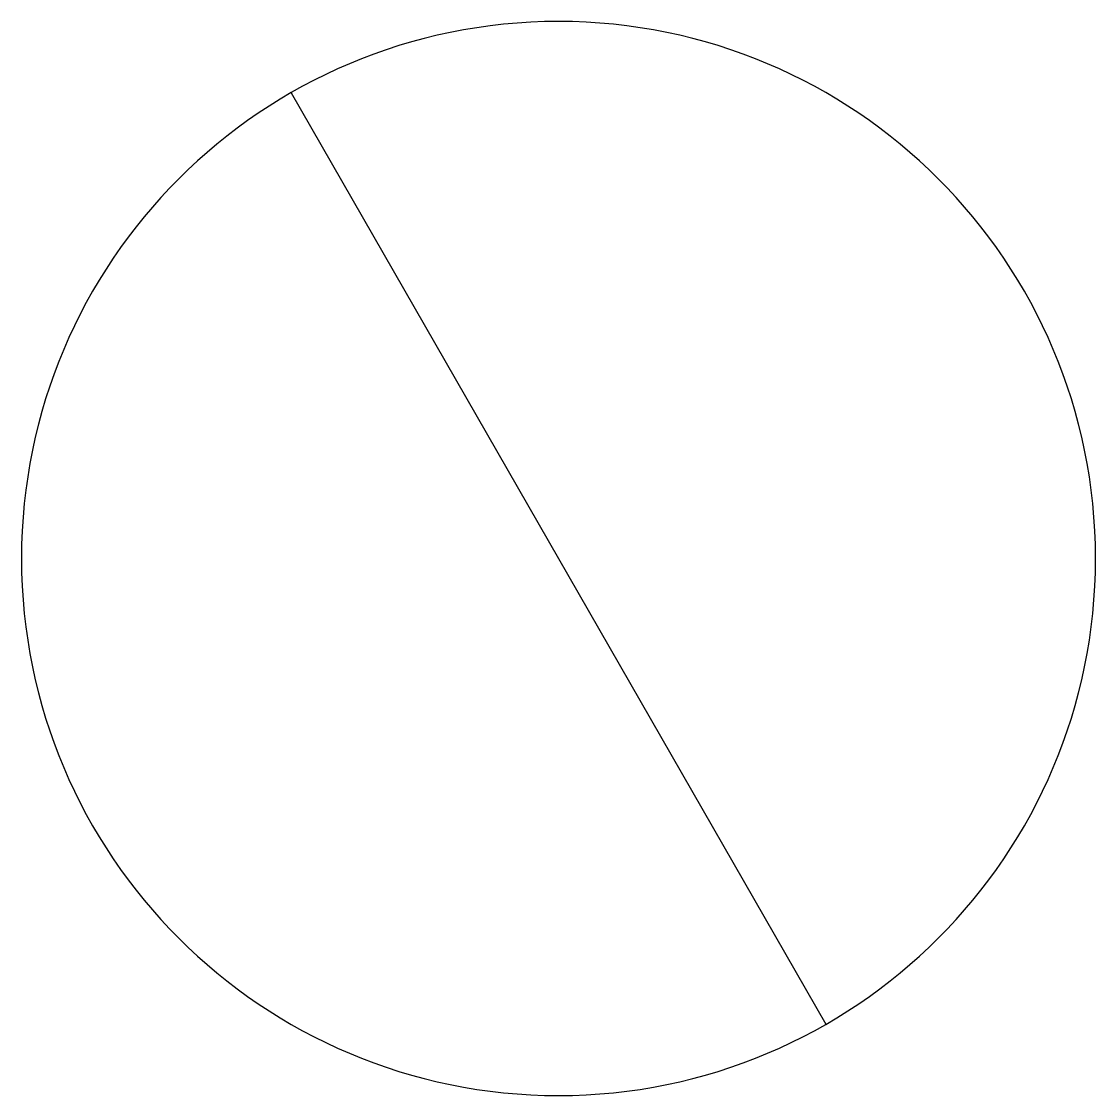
# Model space of a CAD drawing. Header units: millimetres. Extents: x 1309.5 to 1384.6, y -21.8 to 53.3.
import ezdxf

# ---------------------------------------------------------------- set-up
doc = ezdxf.new("R2010")
doc.units = ezdxf.units.MM
doc.layers.get('0').update_dxf_attribs({"linetype": 'CONTINUOUS'})

msp = doc.modelspace()

# ---------------------------------------------------------------- linework, layer by layer
for p, q in [((1328.368, 48.339), (1347.075, 15.768)), ((1347.075, 15.768), (1365.782, -16.802))]:
    msp.add_line(p, q)
at = {"extrusion": (8.50498e-17, 2.77556e-17, -1)}
msp.add_circle((-1347.075, 15.768), 37.561, dxfattribs=at)

doc.saveas('drawing.dxf')
